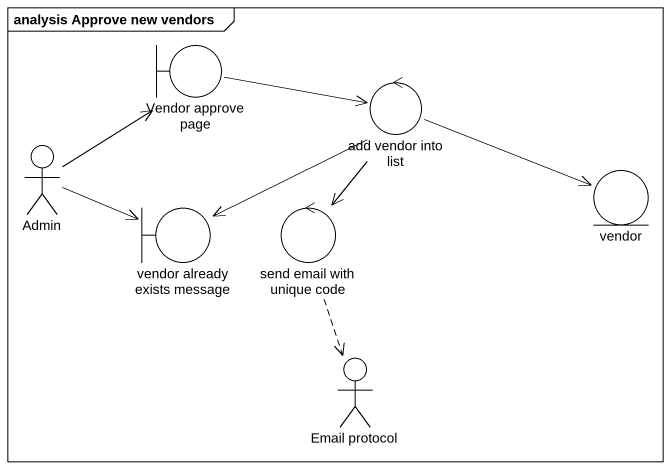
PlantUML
@startuml
mainframe analysis Approve new vendors
boundary "Vendor approve page" as Vendor_approve_page
control "add vendor into list" as add_vendor_into_list
actor Admin
boundary "vendor already exists message" as vendor_already_exists
control "send email with unique code" as send_email_with_unique_code
entity vendor
actor "Email protocol" as Email_protocol
Vendor_approve_page -right-> add_vendor_into_list
add_vendor_into_list --> vendor_already_exists
add_vendor_into_list --> send_email_with_unique_code
add_vendor_into_list -right-> vendor
Admin -up-> Vendor_approve_page
Admin -right-> vendor_already_exists
send_email_with_unique_code ..> Email_protocol
@enduml
